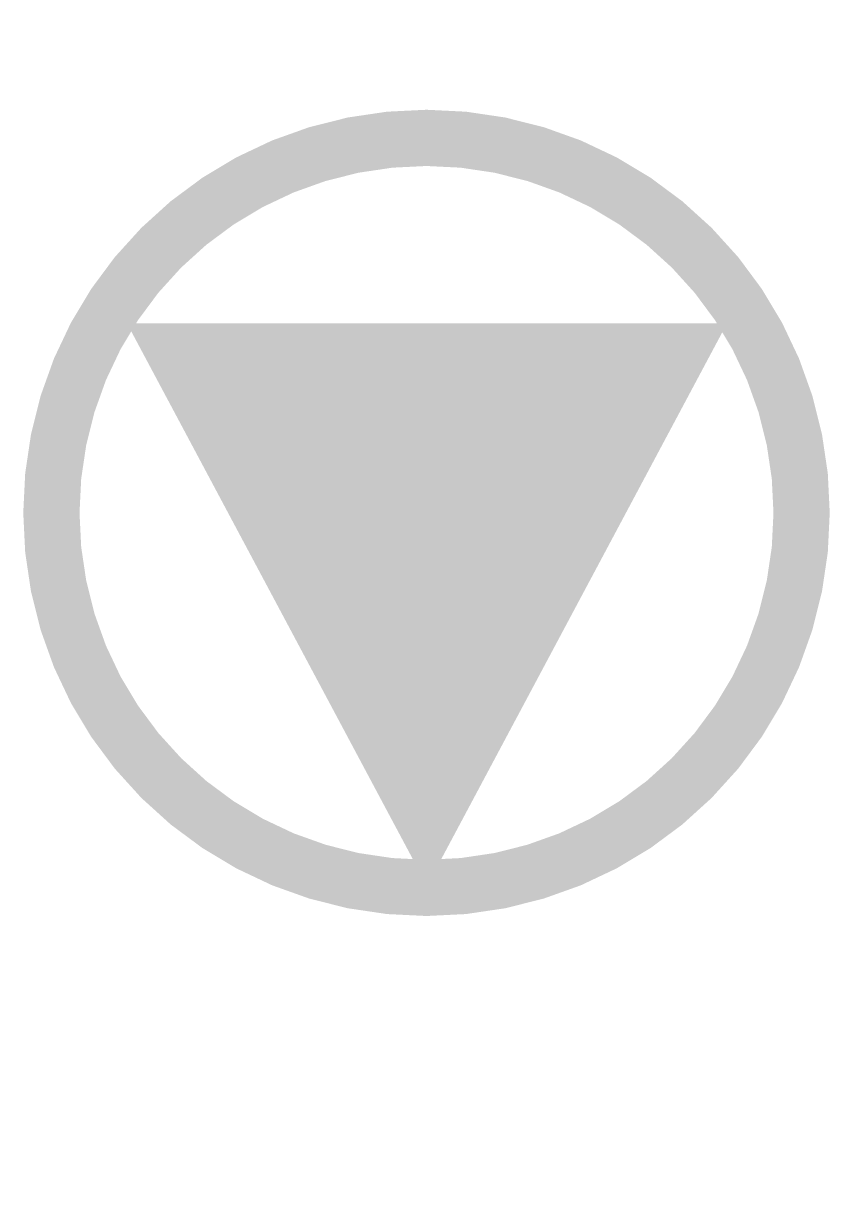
# Model space of a CAD drawing. Extents: x -0.15 to 4.15, y -1.59 to 4.61.
import ezdxf

# ---------------------------------------------------------------- set-up
doc = ezdxf.new("R2010")
doc.units = 0
doc.header["$MEASUREMENT"] = 0
doc.layers.get('0').update_dxf_attribs({"linetype": 'CONTINUOUS'})

msp = doc.modelspace()

# ---------------------------------------------------------------- linework, layer by layer
at = {"color": 7}
msp.add_lwpolyline([(2.0028, 0.0113, 0, 3.2, 0), (2.0028, 3.0113, 3.2, 3.2, 0)], format="xyseb", dxfattribs=at)
at = {"const_width": 0.3}
msp.add_lwpolyline([(2, 0, 1), (2, 4, 1), (2, 0, 1)], format="xyb", dxfattribs=at)

doc.saveas('drawing.dxf')
